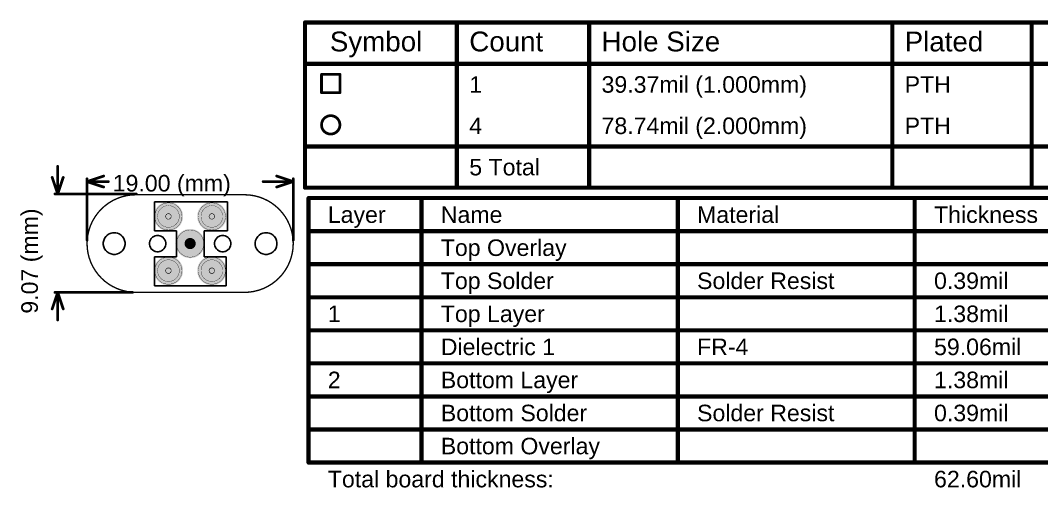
# Model space of a CAD drawing. Header units: inches. Extents: x -9 to 339, y -23 to 21.
# Drawn here: x -8.6 to 85.5, y -22.5 to 20.6 of the extents above; entities that cross this region are included whole.
import ezdxf

# ---------------------------------------------------------------- set-up
doc = ezdxf.new("R2010")
doc.units = ezdxf.units.IN
for name, color, linetype in [('Board_Outline', 216, 'Continuous'), ('Bottom Layer', 5, 'Continuous'), ('Bottom Solder', 6, 'Continuous'), ('Dimension', 76, 'Continuous'), ('Drill Drawing', 1, 'Continuous'), ('Fabrication', 56, 'Continuous'), ('Multi-Layer', 9, 'Continuous'), ('Pad Holes', 156, 'Continuous'), ('Top Layer', 1, 'Continuous'), ('Top Overlay', 2, 'Continuous'), ('Top Solder', 216, 'Continuous')]:
    doc.layers.add(name, color=color, linetype=linetype)
doc.styles.add('Arial', font='', dxfattribs={"height": 0.2})
doc.styles.get('Arial').set_extended_font_data('Arial')

msp = doc.modelspace()

# ---------------------------------------------------------------- hatches: boundary and pattern name
at = {"layer": 'Bottom Layer'}
h = msp.add_hatch(color=5, dxfattribs=at)
edge = h.paths.add_edge_path()
edge.add_arc((5, 2.5), 1.25, 0, 360)
h = msp.add_hatch(color=5, dxfattribs=at)
edge = h.paths.add_edge_path()
edge.add_arc((9, 2.5), 1.25, 0, 360)
h = msp.add_hatch(color=5, dxfattribs=at)
edge = h.paths.add_edge_path()
edge.add_arc((7, 0), 1.25, 0, 360)
h = msp.add_hatch(color=5, dxfattribs=at)
edge = h.paths.add_edge_path()
edge.add_arc((5, -2.5), 1.25, 0, 360)
h = msp.add_hatch(color=5, dxfattribs=at)
edge = h.paths.add_edge_path()
edge.add_arc((9, -2.5), 1.25, 0, 360)
at = {"layer": 'Bottom Solder'}
h = msp.add_hatch(color=6, dxfattribs=at)
edge = h.paths.add_edge_path()
edge.add_arc((5, 2.5), 1.352, 0, 360)
h = msp.add_hatch(color=6, dxfattribs=at)
edge = h.paths.add_edge_path()
edge.add_arc((9, 2.5), 1.352, 0, 360)
h = msp.add_hatch(color=6, dxfattribs=at)
edge = h.paths.add_edge_path()
edge.add_arc((7, 0), 1.352, 0, 360)
h = msp.add_hatch(color=6, dxfattribs=at)
edge = h.paths.add_edge_path()
edge.add_arc((5, -2.5), 1.352, 0, 360)
h = msp.add_hatch(color=6, dxfattribs=at)
edge = h.paths.add_edge_path()
edge.add_arc((9, -2.5), 1.352, 0, 360)
at = {"layer": 'Multi-Layer'}
h = msp.add_hatch(color=9, dxfattribs=at)
edge = h.paths.add_edge_path()
edge.add_arc((5, 2.5), 1.25, 0, 360)
h = msp.add_hatch(color=9, dxfattribs=at)
edge = h.paths.add_edge_path()
edge.add_arc((9, 2.5), 1.25, 0, 360)
h = msp.add_hatch(color=9, dxfattribs=at)
edge = h.paths.add_edge_path()
edge.add_arc((7, 0), 1.25, 0, 360)
h = msp.add_hatch(color=9, dxfattribs=at)
edge = h.paths.add_edge_path()
edge.add_arc((5, -2.5), 1.25, 0, 360)
h = msp.add_hatch(color=9, dxfattribs=at)
edge = h.paths.add_edge_path()
edge.add_arc((9, -2.5), 1.25, 0, 360)
at = {"layer": 'Pad Holes'}
h = msp.add_hatch(color=7, dxfattribs=at)
edge = h.paths.add_edge_path()
edge.add_arc((5, 2.5), 1, 0, 360)
h = msp.add_hatch(color=7, dxfattribs=at)
edge = h.paths.add_edge_path()
edge.add_arc((9, 2.5), 1, 0, 360)
h = msp.add_hatch(color=7, dxfattribs=at)
edge = h.paths.add_edge_path()
edge.add_arc((7, 0), 0.5, 0, 360)
h = msp.add_hatch(color=7, dxfattribs=at)
edge = h.paths.add_edge_path()
edge.add_arc((5, -2.5), 1, 0, 360)
h = msp.add_hatch(color=7, dxfattribs=at)
edge = h.paths.add_edge_path()
edge.add_arc((9, -2.5), 1, 0, 360)
at = {"layer": 'Top Layer'}
h = msp.add_hatch(color=1, dxfattribs=at)
edge = h.paths.add_edge_path()
edge.add_arc((5, 2.5), 1.25, 0, 360)
h = msp.add_hatch(color=1, dxfattribs=at)
edge = h.paths.add_edge_path()
edge.add_arc((9, 2.5), 1.25, 0, 360)
h = msp.add_hatch(color=1, dxfattribs=at)
edge = h.paths.add_edge_path()
edge.add_arc((7, 0), 1.25, 0, 360)
h = msp.add_hatch(color=1, dxfattribs=at)
edge = h.paths.add_edge_path()
edge.add_arc((5, -2.5), 1.25, 0, 360)
h = msp.add_hatch(color=1, dxfattribs=at)
edge = h.paths.add_edge_path()
edge.add_arc((9, -2.5), 1.25, 0, 360)
at = {"layer": 'Top Solder'}
h = msp.add_hatch(color=216, dxfattribs=at)
edge = h.paths.add_edge_path()
edge.add_arc((5, 2.5), 1.352, 0, 360)
h = msp.add_hatch(color=216, dxfattribs=at)
edge = h.paths.add_edge_path()
edge.add_arc((9, 2.5), 1.352, 0, 360)
h = msp.add_hatch(color=216, dxfattribs=at)
edge = h.paths.add_edge_path()
edge.add_arc((7, 0), 1.352, 0, 360)
h = msp.add_hatch(color=216, dxfattribs=at)
edge = h.paths.add_edge_path()
edge.add_arc((5, -2.5), 1.352, 0, 360)
h = msp.add_hatch(color=216, dxfattribs=at)
edge = h.paths.add_edge_path()
edge.add_arc((9, -2.5), 1.352, 0, 360)

# ---------------------------------------------------------------- linework, layer by layer
at = {"layer": 'Board_Outline'}
for points in [[(2, -4.5, 0.127, 0.127, -1), (2, 4.5, 0.127, 0.127, 0)], [(2, 4.5, 0.127, 0.127, 0), (12, 4.5, 0.127, 0.127, 0)], [(12, 4.5, 0.127, 0.127, -1), (12, -4.5, 0.127, 0.127, 0)], [(2, -4.5, 0.127, 0.127, 0), (12, -4.5, 0.127, 0.127, 0)]]:
    msp.add_lwpolyline(points, format="xyseb", dxfattribs=at)
for points in [[(1.968, 4.5, 0.0635, 0.0635, 1), (2.032, 4.5, 0.0635, 0.0635, 1)], [(1.968, 4.5, 0.0635, 0.0635, 1), (2.032, 4.5, 0.0635, 0.0635, 1)], [(11.968, 4.5, 0.0635, 0.0635, 1), (12.032, 4.5, 0.0635, 0.0635, 1)], [(11.968, 4.5, 0.0635, 0.0635, 1), (12.032, 4.5, 0.0635, 0.0635, 1)], [(1, 0, 0.127, 0.127, 1), (-1, 0, 0.127, 0.127, 1)], [(15, 0, 0.127, 0.127, 1), (13, 0, 0.127, 0.127, 1)], [(-1.032, 0, 0.0635, 0.0635, 1), (-0.968, 0, 0.0635, 0.0635, 1)], [(0.968, 0, 0.0635, 0.0635, 1), (1.032, 0, 0.0635, 0.0635, 1)], [(4.75, 0, 0.127, 0.127, 1), (3.25, 0, 0.127, 0.127, 1)], [(3.218, 0, 0.0635, 0.0635, 1), (3.282, 0, 0.0635, 0.0635, 1)], [(4.718, 0, 0.0635, 0.0635, 1), (4.782, 0, 0.0635, 0.0635, 1)], [(10.75, 0, 0.127, 0.127, 1), (9.25, 0, 0.127, 0.127, 1)], [(9.218, 0, 0.0635, 0.0635, 1), (9.282, 0, 0.0635, 0.0635, 1)], [(10.718, 0, 0.0635, 0.0635, 1), (10.782, 0, 0.0635, 0.0635, 1)], [(12.968, 0, 0.0635, 0.0635, 1), (13.032, 0, 0.0635, 0.0635, 1)], [(14.968, 0, 0.0635, 0.0635, 1), (15.032, 0, 0.0635, 0.0635, 1)], [(1.968, -4.5, 0.0635, 0.0635, 1), (2.032, -4.5, 0.0635, 0.0635, 1)], [(1.968, -4.5, 0.0635, 0.0635, 1), (2.032, -4.5, 0.0635, 0.0635, 1)], [(11.968, -4.5, 0.0635, 0.0635, 1), (12.032, -4.5, 0.0635, 0.0635, 1)], [(11.968, -4.5, 0.0635, 0.0635, 1), (12.032, -4.5, 0.0635, 0.0635, 1)]]:
    msp.add_lwpolyline(points, format="xyseb", close=True, dxfattribs=at)
at = {"layer": 'Bottom Layer'}
for p, q in [((10.452, 3.841), (3.721, 3.841)), ((3.721, 3.841), (3.721, 1.174)), ((10.452, 1.174), (10.452, 3.841)), ((3.721, 1.174), (5.753, 1.174)), ((5.753, 1.174), (5.753, -1.239)), ((8.293, -1.239), (8.293, 1.174)), ((8.293, 1.174), (10.452, 1.174)), ((5.753, -1.239), (3.721, -1.239)), ((3.721, -1.239), (3.721, -3.906)), ((10.325, -1.239), (8.293, -1.239)), ((10.325, -3.906), (10.325, -1.239)), ((3.721, -3.906), (10.325, -3.906))]:
    msp.add_line(p, q, dxfattribs=at)
at = {"layer": 'Dimension'}
for points in [[(-5.207, 4.572, 0.254, 0.254, 0), (-5.207, 7.112, 0.254, 0.254, 0)], [(-5.715, 6.096, 0.254, 0.254, 0), (-5.207, 4.572, 0.254, 0.254, 0)], [(-5.207, 4.572, 0.254, 0.254, 0), (-4.699, 6.096, 0.254, 0.254, 0)], [(-2.5, 5.715, 0.254, 0.254, 0), (-0.976, 6.223, 0.254, 0.254, 0)], [(-2.5, 0.318, 0.254, 0.254, 0), (-2.5, 5.969, 0.254, 0.254, 0)], [(-2.5, 5.715, 0.254, 0.254, 0), (-0.542, 5.715, 0.254, 0.254, 0)], [(-2.5, 5.715, 0.254, 0.254, 0), (-0.976, 5.207, 0.254, 0.254, 0)], [(13.729, 5.715, 0.254, 0.254, 0), (16.5, 5.715, 0.254, 0.254, 0)], [(14.976, 6.223, 0.254, 0.254, 0), (16.5, 5.715, 0.254, 0.254, 0)], [(14.976, 5.207, 0.254, 0.254, 0), (16.5, 5.715, 0.254, 0.254, 0)], [(16.5, 0.318, 0.254, 0.254, 0), (16.5, 5.969, 0.254, 0.254, 0)], [(-5.461, 4.572, 0.254, 0.254, 0), (2.032, 4.572, 0.254, 0.254, 0)], [(-5.715, -6.024, 0.254, 0.254, 0), (-5.207, -4.5, 0.254, 0.254, 0)], [(-5.461, -4.5, 0.254, 0.254, 0), (1.683, -4.5, 0.254, 0.254, 0)], [(-5.207, -7.04, 0.254, 0.254, 0), (-5.207, -4.5, 0.254, 0.254, 0)], [(-5.207, -4.5, 0.254, 0.254, 0), (-4.699, -6.024, 0.254, 0.254, 0)]]:
    msp.add_lwpolyline(points, format="xyseb", dxfattribs=at)
for points in [[(-5.27, 7.112, 0.127, 0.127, 1), (-5.144, 7.112, 0.127, 0.127, 1)], [(-5.779, 6.096, 0.127, 0.127, 1), (-5.652, 6.096, 0.127, 0.127, 1)], [(-4.762, 6.096, 0.127, 0.127, 1), (-4.636, 6.096, 0.127, 0.127, 1)], [(-2.564, 5.969, 0.127, 0.127, 1), (-2.437, 5.969, 0.127, 0.127, 1)], [(-2.564, 5.715, 0.127, 0.127, 1), (-2.437, 5.715, 0.127, 0.127, 1)], [(-2.564, 5.715, 0.127, 0.127, 1), (-2.437, 5.715, 0.127, 0.127, 1)], [(-2.564, 5.715, 0.127, 0.127, 1), (-2.437, 5.715, 0.127, 0.127, 1)], [(-1.04, 6.223, 0.127, 0.127, 1), (-0.913, 6.223, 0.127, 0.127, 1)], [(-0.605, 5.715, 0.127, 0.127, 1), (-0.478, 5.715, 0.127, 0.127, 1)], [(13.665, 5.715, 0.127, 0.127, 1), (13.792, 5.715, 0.127, 0.127, 1)], [(14.913, 6.223, 0.127, 0.127, 1), (15.04, 6.223, 0.127, 0.127, 1)], [(16.437, 5.969, 0.127, 0.127, 1), (16.564, 5.969, 0.127, 0.127, 1)], [(16.437, 5.715, 0.127, 0.127, 1), (16.564, 5.715, 0.127, 0.127, 1)], [(16.437, 5.715, 0.127, 0.127, 1), (16.564, 5.715, 0.127, 0.127, 1)], [(16.437, 5.715, 0.127, 0.127, 1), (16.564, 5.715, 0.127, 0.127, 1)], [(-1.04, 5.207, 0.127, 0.127, 1), (-0.913, 5.207, 0.127, 0.127, 1)], [(14.913, 5.207, 0.127, 0.127, 1), (15.04, 5.207, 0.127, 0.127, 1)], [(-5.524, 4.572, 0.127, 0.127, 1), (-5.397, 4.572, 0.127, 0.127, 1)], [(-5.27, 4.572, 0.127, 0.127, 1), (-5.144, 4.572, 0.127, 0.127, 1)], [(-5.27, 4.572, 0.127, 0.127, 1), (-5.144, 4.572, 0.127, 0.127, 1)], [(-5.27, 4.572, 0.127, 0.127, 1), (-5.144, 4.572, 0.127, 0.127, 1)], [(1.968, 4.572, 0.127, 0.127, 1), (2.095, 4.572, 0.127, 0.127, 1)], [(-2.564, 0.318, 0.127, 0.127, 1), (-2.437, 0.318, 0.127, 0.127, 1)], [(16.437, 0.318, 0.127, 0.127, 1), (16.564, 0.318, 0.127, 0.127, 1)], [(-5.524, -4.5, 0.127, 0.127, 1), (-5.397, -4.5, 0.127, 0.127, 1)], [(-5.27, -4.5, 0.127, 0.127, 1), (-5.144, -4.5, 0.127, 0.127, 1)], [(-5.27, -4.5, 0.127, 0.127, 1), (-5.144, -4.5, 0.127, 0.127, 1)], [(-5.27, -4.5, 0.127, 0.127, 1), (-5.144, -4.5, 0.127, 0.127, 1)], [(1.619, -4.5, 0.127, 0.127, 1), (1.746, -4.5, 0.127, 0.127, 1)], [(-5.779, -6.024, 0.127, 0.127, 1), (-5.652, -6.024, 0.127, 0.127, 1)], [(-4.762, -6.024, 0.127, 0.127, 1), (-4.636, -6.024, 0.127, 0.127, 1)], [(-5.27, -7.04, 0.127, 0.127, 1), (-5.144, -7.04, 0.127, 0.127, 1)]]:
    msp.add_lwpolyline(points, format="xyseb", close=True, dxfattribs=at)
at = {"layer": 'Drill Drawing'}
for points in [[(17.59, 20.384, 0.381, 0.381, 0), (338.759, 20.384, 0.381, 0.381, 0)], [(17.59, 5.144, 0.381, 0.381, 0), (17.59, 20.384, 0.381, 0.381, 0)], [(31.582, 5.144, 0.381, 0.381, 0), (31.582, 20.384, 0.381, 0.381, 0)], [(43.771, 5.144, 0.381, 0.381, 0), (43.771, 20.384, 0.381, 0.381, 0)], [(71.703, 5.144, 0.381, 0.381, 0), (71.703, 20.384, 0.381, 0.381, 0)], [(84.552, 5.144, 0.381, 0.381, 0), (84.552, 20.384, 0.381, 0.381, 0)], [(17.59, 16.573, 0.381, 0.381, 0), (338.759, 16.573, 0.381, 0.381, 0)], [(19.108, 15.6, 0.254, 0.254, 0), (20.802, 15.6, 0.254, 0.254, 0)], [(19.108, 13.906, 0.254, 0.254, 0), (19.108, 15.6, 0.254, 0.254, 0)], [(20.802, 13.906, 0.254, 0.254, 0), (20.802, 15.6, 0.254, 0.254, 0)], [(19.108, 13.906, 0.254, 0.254, 0), (20.802, 13.906, 0.254, 0.254, 0)], [(17.59, 8.953, 0.381, 0.381, 0), (338.759, 8.953, 0.381, 0.381, 0)], [(17.59, 5.144, 0.381, 0.381, 0), (338.759, 5.144, 0.381, 0.381, 0)], [(6.746, 0.254, 0.0508, 0.0508, 0), (7.254, 0.254, 0.0508, 0.0508, 0)], [(6.746, -0.254, 0.0508, 0.0508, 0), (6.746, 0.254, 0.0508, 0.0508, 0)], [(7.254, -0.254, 0.0508, 0.0508, 0), (7.254, 0.254, 0.0508, 0.0508, 0)], [(6.746, -0.254, 0.0508, 0.0508, 0), (7.254, -0.254, 0.0508, 0.0508, 0)]]:
    msp.add_lwpolyline(points, format="xyseb", dxfattribs=at)
for points in [[(17.494, 20.384, 0.191, 0.191, 1), (17.685, 20.384, 0.191, 0.191, 1)], [(17.494, 20.384, 0.191, 0.191, 1), (17.685, 20.384, 0.191, 0.191, 1)], [(31.486, 20.384, 0.191, 0.191, 1), (31.677, 20.384, 0.191, 0.191, 1)], [(43.675, 20.384, 0.191, 0.191, 1), (43.866, 20.384, 0.191, 0.191, 1)], [(71.607, 20.384, 0.191, 0.191, 1), (71.798, 20.384, 0.191, 0.191, 1)], [(84.457, 20.384, 0.191, 0.191, 1), (84.647, 20.384, 0.191, 0.191, 1)], [(17.494, 16.573, 0.191, 0.191, 1), (17.685, 16.573, 0.191, 0.191, 1)], [(19.045, 15.6, 0.127, 0.127, 1), (19.172, 15.6, 0.127, 0.127, 1)], [(19.045, 15.6, 0.127, 0.127, 1), (19.172, 15.6, 0.127, 0.127, 1)], [(20.738, 15.6, 0.127, 0.127, 1), (20.865, 15.6, 0.127, 0.127, 1)], [(20.738, 15.6, 0.127, 0.127, 1), (20.865, 15.6, 0.127, 0.127, 1)], [(19.045, 13.906, 0.127, 0.127, 1), (19.172, 13.906, 0.127, 0.127, 1)], [(19.045, 13.906, 0.127, 0.127, 1), (19.172, 13.906, 0.127, 0.127, 1)], [(20.738, 13.906, 0.127, 0.127, 1), (20.865, 13.906, 0.127, 0.127, 1)], [(20.738, 13.906, 0.127, 0.127, 1), (20.865, 13.906, 0.127, 0.127, 1)], [(20.802, 10.943, 0.254, 0.254, 1), (19.108, 10.943, 0.254, 0.254, 1)], [(19.045, 10.943, 0.127, 0.127, 1), (19.172, 10.943, 0.127, 0.127, 1)], [(20.738, 10.943, 0.127, 0.127, 1), (20.865, 10.943, 0.127, 0.127, 1)], [(17.494, 8.953, 0.191, 0.191, 1), (17.685, 8.953, 0.191, 0.191, 1)], [(17.494, 5.144, 0.191, 0.191, 1), (17.685, 5.144, 0.191, 0.191, 1)], [(17.494, 5.144, 0.191, 0.191, 1), (17.685, 5.144, 0.191, 0.191, 1)], [(31.486, 5.144, 0.191, 0.191, 1), (31.677, 5.144, 0.191, 0.191, 1)], [(43.675, 5.144, 0.191, 0.191, 1), (43.866, 5.144, 0.191, 0.191, 1)], [(71.607, 5.144, 0.191, 0.191, 1), (71.798, 5.144, 0.191, 0.191, 1)], [(84.457, 5.144, 0.191, 0.191, 1), (84.647, 5.144, 0.191, 0.191, 1)], [(5.254, 2.5, 0.0508, 0.0508, 1), (4.746, 2.5, 0.0508, 0.0508, 1)], [(4.733, 2.5, 0.0254, 0.0254, 1), (4.759, 2.5, 0.0254, 0.0254, 1)], [(5.241, 2.5, 0.0254, 0.0254, 1), (5.267, 2.5, 0.0254, 0.0254, 1)], [(9.254, 2.5, 0.0508, 0.0508, 1), (8.746, 2.5, 0.0508, 0.0508, 1)], [(8.733, 2.5, 0.0254, 0.0254, 1), (8.759, 2.5, 0.0254, 0.0254, 1)], [(9.241, 2.5, 0.0254, 0.0254, 1), (9.267, 2.5, 0.0254, 0.0254, 1)], [(6.733, 0.254, 0.0254, 0.0254, 1), (6.759, 0.254, 0.0254, 0.0254, 1)], [(6.733, 0.254, 0.0254, 0.0254, 1), (6.759, 0.254, 0.0254, 0.0254, 1)], [(7.241, 0.254, 0.0254, 0.0254, 1), (7.267, 0.254, 0.0254, 0.0254, 1)], [(7.241, 0.254, 0.0254, 0.0254, 1), (7.267, 0.254, 0.0254, 0.0254, 1)], [(6.733, -0.254, 0.0254, 0.0254, 1), (6.759, -0.254, 0.0254, 0.0254, 1)], [(6.733, -0.254, 0.0254, 0.0254, 1), (6.759, -0.254, 0.0254, 0.0254, 1)], [(7.241, -0.254, 0.0254, 0.0254, 1), (7.267, -0.254, 0.0254, 0.0254, 1)], [(7.241, -0.254, 0.0254, 0.0254, 1), (7.267, -0.254, 0.0254, 0.0254, 1)], [(5.254, -2.5, 0.0508, 0.0508, 1), (4.746, -2.5, 0.0508, 0.0508, 1)], [(4.733, -2.5, 0.0254, 0.0254, 1), (4.759, -2.5, 0.0254, 0.0254, 1)], [(5.241, -2.5, 0.0254, 0.0254, 1), (5.267, -2.5, 0.0254, 0.0254, 1)], [(9.254, -2.5, 0.0508, 0.0508, 1), (8.746, -2.5, 0.0508, 0.0508, 1)], [(8.733, -2.5, 0.0254, 0.0254, 1), (8.759, -2.5, 0.0254, 0.0254, 1)], [(9.241, -2.5, 0.0254, 0.0254, 1), (9.267, -2.5, 0.0254, 0.0254, 1)]]:
    msp.add_lwpolyline(points, format="xyseb", close=True, dxfattribs=at)
at = {"layer": 'Fabrication'}
for points in [[(17.909, -20.193, 0.381, 0.381, 0), (17.909, 4.191, 0.381, 0.381, 0)], [(17.909, 4.191, 0.381, 0.381, 0), (133.195, 4.191, 0.381, 0.381, 0)], [(28.321, -20.193, 0.381, 0.381, 0), (28.321, 4.191, 0.381, 0.381, 0)], [(51.937, -20.193, 0.381, 0.381, 0), (51.937, 4.191, 0.381, 0.381, 0)], [(73.775, -20.193, 0.381, 0.381, 0), (73.775, 4.191, 0.381, 0.381, 0)], [(17.909, 1.143, 0.381, 0.381, 0), (133.195, 1.143, 0.381, 0.381, 0)], [(17.909, -1.905, 0.381, 0.381, 0), (28.321, -1.905, 0.381, 0.381, 0)], [(28.321, -1.905, 0.381, 0.381, 0), (51.937, -1.905, 0.381, 0.381, 0)], [(51.937, -1.905, 0.381, 0.381, 0), (73.775, -1.905, 0.381, 0.381, 0)], [(73.775, -1.905, 0.381, 0.381, 0), (90.28, -1.905, 0.381, 0.381, 0)], [(17.909, -4.953, 0.381, 0.381, 0), (28.321, -4.953, 0.381, 0.381, 0)], [(28.321, -4.953, 0.381, 0.381, 0), (51.937, -4.953, 0.381, 0.381, 0)], [(51.937, -4.953, 0.381, 0.381, 0), (73.775, -4.953, 0.381, 0.381, 0)], [(73.775, -4.953, 0.381, 0.381, 0), (90.28, -4.953, 0.381, 0.381, 0)], [(17.909, -8.001, 0.381, 0.381, 0), (28.321, -8.001, 0.381, 0.381, 0)], [(28.321, -8.001, 0.381, 0.381, 0), (51.937, -8.001, 0.381, 0.381, 0)], [(51.937, -8.001, 0.381, 0.381, 0), (73.775, -8.001, 0.381, 0.381, 0)], [(73.775, -8.001, 0.381, 0.381, 0), (90.28, -8.001, 0.381, 0.381, 0)], [(17.909, -11.049, 0.381, 0.381, 0), (28.321, -11.049, 0.381, 0.381, 0)], [(28.321, -11.049, 0.381, 0.381, 0), (51.937, -11.049, 0.381, 0.381, 0)], [(51.937, -11.049, 0.381, 0.381, 0), (73.775, -11.049, 0.381, 0.381, 0)], [(73.775, -11.049, 0.381, 0.381, 0), (90.28, -11.049, 0.381, 0.381, 0)], [(17.909, -14.097, 0.381, 0.381, 0), (28.321, -14.097, 0.381, 0.381, 0)], [(28.321, -14.097, 0.381, 0.381, 0), (51.937, -14.097, 0.381, 0.381, 0)], [(51.937, -14.097, 0.381, 0.381, 0), (73.775, -14.097, 0.381, 0.381, 0)], [(73.775, -14.097, 0.381, 0.381, 0), (90.28, -14.097, 0.381, 0.381, 0)], [(17.909, -17.145, 0.381, 0.381, 0), (28.321, -17.145, 0.381, 0.381, 0)], [(28.321, -17.145, 0.381, 0.381, 0), (51.937, -17.145, 0.381, 0.381, 0)], [(51.937, -17.145, 0.381, 0.381, 0), (73.775, -17.145, 0.381, 0.381, 0)], [(73.775, -17.145, 0.381, 0.381, 0), (90.28, -17.145, 0.381, 0.381, 0)], [(17.909, -20.193, 0.381, 0.381, 0), (28.321, -20.193, 0.381, 0.381, 0)], [(28.321, -20.193, 0.381, 0.381, 0), (51.937, -20.193, 0.381, 0.381, 0)], [(51.937, -20.193, 0.381, 0.381, 0), (73.775, -20.193, 0.381, 0.381, 0)], [(73.775, -20.193, 0.381, 0.381, 0), (90.28, -20.193, 0.381, 0.381, 0)]]:
    msp.add_lwpolyline(points, format="xyseb", dxfattribs=at)
for points in [[(17.814, 4.191, 0.191, 0.191, 1), (18.004, 4.191, 0.191, 0.191, 1)], [(17.814, 4.191, 0.191, 0.191, 1), (18.004, 4.191, 0.191, 0.191, 1)], [(28.226, 4.191, 0.191, 0.191, 1), (28.416, 4.191, 0.191, 0.191, 1)], [(51.841, 4.191, 0.191, 0.191, 1), (52.032, 4.191, 0.191, 0.191, 1)], [(73.679, 4.191, 0.191, 0.191, 1), (73.87, 4.191, 0.191, 0.191, 1)], [(17.814, 1.143, 0.191, 0.191, 1), (18.004, 1.143, 0.191, 0.191, 1)], [(17.814, -1.905, 0.191, 0.191, 1), (18.004, -1.905, 0.191, 0.191, 1)], [(28.226, -1.905, 0.191, 0.191, 1), (28.416, -1.905, 0.191, 0.191, 1)], [(28.226, -1.905, 0.191, 0.191, 1), (28.416, -1.905, 0.191, 0.191, 1)], [(51.841, -1.905, 0.191, 0.191, 1), (52.032, -1.905, 0.191, 0.191, 1)], [(51.841, -1.905, 0.191, 0.191, 1), (52.032, -1.905, 0.191, 0.191, 1)], [(73.679, -1.905, 0.191, 0.191, 1), (73.87, -1.905, 0.191, 0.191, 1)], [(73.679, -1.905, 0.191, 0.191, 1), (73.87, -1.905, 0.191, 0.191, 1)], [(17.814, -4.953, 0.191, 0.191, 1), (18.004, -4.953, 0.191, 0.191, 1)], [(28.226, -4.953, 0.191, 0.191, 1), (28.416, -4.953, 0.191, 0.191, 1)], [(28.226, -4.953, 0.191, 0.191, 1), (28.416, -4.953, 0.191, 0.191, 1)], [(51.841, -4.953, 0.191, 0.191, 1), (52.032, -4.953, 0.191, 0.191, 1)], [(51.841, -4.953, 0.191, 0.191, 1), (52.032, -4.953, 0.191, 0.191, 1)], [(73.679, -4.953, 0.191, 0.191, 1), (73.87, -4.953, 0.191, 0.191, 1)], [(73.679, -4.953, 0.191, 0.191, 1), (73.87, -4.953, 0.191, 0.191, 1)], [(17.814, -8.001, 0.191, 0.191, 1), (18.004, -8.001, 0.191, 0.191, 1)], [(28.226, -8.001, 0.191, 0.191, 1), (28.416, -8.001, 0.191, 0.191, 1)], [(28.226, -8.001, 0.191, 0.191, 1), (28.416, -8.001, 0.191, 0.191, 1)], [(51.841, -8.001, 0.191, 0.191, 1), (52.032, -8.001, 0.191, 0.191, 1)], [(51.841, -8.001, 0.191, 0.191, 1), (52.032, -8.001, 0.191, 0.191, 1)], [(73.679, -8.001, 0.191, 0.191, 1), (73.87, -8.001, 0.191, 0.191, 1)], [(73.679, -8.001, 0.191, 0.191, 1), (73.87, -8.001, 0.191, 0.191, 1)], [(17.814, -11.049, 0.191, 0.191, 1), (18.004, -11.049, 0.191, 0.191, 1)], [(28.226, -11.049, 0.191, 0.191, 1), (28.416, -11.049, 0.191, 0.191, 1)], [(28.226, -11.049, 0.191, 0.191, 1), (28.416, -11.049, 0.191, 0.191, 1)], [(51.841, -11.049, 0.191, 0.191, 1), (52.032, -11.049, 0.191, 0.191, 1)], [(51.841, -11.049, 0.191, 0.191, 1), (52.032, -11.049, 0.191, 0.191, 1)], [(73.679, -11.049, 0.191, 0.191, 1), (73.87, -11.049, 0.191, 0.191, 1)], [(73.679, -11.049, 0.191, 0.191, 1), (73.87, -11.049, 0.191, 0.191, 1)], [(17.814, -14.097, 0.191, 0.191, 1), (18.004, -14.097, 0.191, 0.191, 1)], [(28.226, -14.097, 0.191, 0.191, 1), (28.416, -14.097, 0.191, 0.191, 1)], [(28.226, -14.097, 0.191, 0.191, 1), (28.416, -14.097, 0.191, 0.191, 1)], [(51.841, -14.097, 0.191, 0.191, 1), (52.032, -14.097, 0.191, 0.191, 1)], [(51.841, -14.097, 0.191, 0.191, 1), (52.032, -14.097, 0.191, 0.191, 1)], [(73.679, -14.097, 0.191, 0.191, 1), (73.87, -14.097, 0.191, 0.191, 1)], [(73.679, -14.097, 0.191, 0.191, 1), (73.87, -14.097, 0.191, 0.191, 1)], [(17.814, -17.145, 0.191, 0.191, 1), (18.004, -17.145, 0.191, 0.191, 1)], [(28.226, -17.145, 0.191, 0.191, 1), (28.416, -17.145, 0.191, 0.191, 1)], [(28.226, -17.145, 0.191, 0.191, 1), (28.416, -17.145, 0.191, 0.191, 1)], [(51.841, -17.145, 0.191, 0.191, 1), (52.032, -17.145, 0.191, 0.191, 1)], [(51.841, -17.145, 0.191, 0.191, 1), (52.032, -17.145, 0.191, 0.191, 1)], [(73.679, -17.145, 0.191, 0.191, 1), (73.87, -17.145, 0.191, 0.191, 1)], [(73.679, -17.145, 0.191, 0.191, 1), (73.87, -17.145, 0.191, 0.191, 1)], [(17.814, -20.193, 0.191, 0.191, 1), (18.004, -20.193, 0.191, 0.191, 1)], [(17.814, -20.193, 0.191, 0.191, 1), (18.004, -20.193, 0.191, 0.191, 1)], [(28.226, -20.193, 0.191, 0.191, 1), (28.416, -20.193, 0.191, 0.191, 1)], [(28.226, -20.193, 0.191, 0.191, 1), (28.416, -20.193, 0.191, 0.191, 1)], [(28.226, -20.193, 0.191, 0.191, 1), (28.416, -20.193, 0.191, 0.191, 1)], [(51.841, -20.193, 0.191, 0.191, 1), (52.032, -20.193, 0.191, 0.191, 1)], [(51.841, -20.193, 0.191, 0.191, 1), (52.032, -20.193, 0.191, 0.191, 1)], [(51.841, -20.193, 0.191, 0.191, 1), (52.032, -20.193, 0.191, 0.191, 1)], [(73.679, -20.193, 0.191, 0.191, 1), (73.87, -20.193, 0.191, 0.191, 1)], [(73.679, -20.193, 0.191, 0.191, 1), (73.87, -20.193, 0.191, 0.191, 1)], [(73.679, -20.193, 0.191, 0.191, 1), (73.87, -20.193, 0.191, 0.191, 1)]]:
    msp.add_lwpolyline(points, format="xyseb", close=True, dxfattribs=at)
at = {"layer": 'Multi-Layer'}
for p, q in [((-0.292, 0.962), (-0.474, 0.886)), ((-0.098, 1), (-0.292, 0.962)), ((0, 1), (-0.098, 1)), ((0.098, 1), (0, 1)), ((0.292, 0.962), (0.098, 1)), ((0.474, 0.886), (0.292, 0.962)), ((13.708, 0.962), (13.526, 0.886)), ((13.902, 1), (13.708, 0.962)), ((14, 1), (13.902, 1)), ((14.098, 1), (14, 1)), ((14.292, 0.962), (14.098, 1)), ((14.474, 0.886), (14.292, 0.962)), ((-0.962, 0.292), (-1, 0.098)), ((-1, 0.098), (-1, 0)), ((-1, 0), (-1, 0)), ((-1, 0), (-1, -0.098)), ((-0.886, 0.474), (-0.962, 0.292)), ((-0.777, 0.637), (-0.886, 0.474)), ((-0.637, 0.777), (-0.777, 0.637)), ((-0.474, 0.886), (-0.637, 0.777)), ((0.637, 0.777), (0.474, 0.886)), ((0.777, 0.637), (0.637, 0.777)), ((0.886, 0.474), (0.777, 0.637)), ((0.962, 0.292), (0.886, 0.474)), ((1, 0.098), (0.962, 0.292)), ((1, 0), (1, 0.098)), ((1, -0.098), (1, 0)), ((3.279, 0.219), (3.25, 0.074)), ((3.25, 0.074), (3.25, 0)), ((3.25, 0), (3.25, 0)), ((3.25, 0), (3.25, -0.074)), ((3.335, 0.355), (3.279, 0.219)), ((3.417, 0.478), (3.335, 0.355)), ((3.522, 0.583), (3.417, 0.478)), ((3.645, 0.665), (3.522, 0.583)), ((3.781, 0.721), (3.645, 0.665)), ((3.926, 0.75), (3.781, 0.721)), ((4, 0.75), (3.926, 0.75)), ((4.074, 0.75), (4, 0.75)), ((4.219, 0.721), (4.074, 0.75)), ((4.355, 0.665), (4.219, 0.721)), ((4.478, 0.583), (4.355, 0.665)), ((4.583, 0.478), (4.478, 0.583)), ((4.665, 0.355), (4.583, 0.478)), ((4.721, 0.219), (4.665, 0.355)), ((4.75, 0.074), (4.721, 0.219)), ((4.75, 0), (4.75, 0.074)), ((4.75, -0.074), (4.75, 0)), ((9.279, 0.219), (9.25, 0.074)), ((9.25, 0.074), (9.25, 0)), ((9.25, 0), (9.25, 0)), ((9.25, 0), (9.25, -0.074)), ((9.335, 0.355), (9.279, 0.219)), ((9.417, 0.478), (9.335, 0.355)), ((9.522, 0.583), (9.417, 0.478)), ((9.645, 0.665), (9.522, 0.583)), ((9.781, 0.721), (9.645, 0.665)), ((9.926, 0.75), (9.781, 0.721)), ((10, 0.75), (9.926, 0.75)), ((10.074, 0.75), (10, 0.75)), ((10.219, 0.721), (10.074, 0.75)), ((10.355, 0.665), (10.219, 0.721)), ((10.478, 0.583), (10.355, 0.665)), ((10.583, 0.478), (10.478, 0.583)), ((10.665, 0.355), (10.583, 0.478)), ((10.721, 0.219), (10.665, 0.355)), ((10.75, 0.074), (10.721, 0.219)), ((10.75, 0), (10.75, 0.074)), ((10.75, -0.074), (10.75, 0)), ((13.038, 0.292), (13, 0.098)), ((13, 0.098), (13, 0)), ((13, 0), (13, 0)), ((13, 0), (13, -0.098)), ((13.114, 0.474), (13.038, 0.292)), ((13.223, 0.637), (13.114, 0.474)), ((13.363, 0.777), (13.223, 0.637)), ((13.526, 0.886), (13.363, 0.777)), ((14.637, 0.777), (14.474, 0.886)), ((14.777, 0.637), (14.637, 0.777)), ((14.886, 0.474), (14.777, 0.637)), ((14.962, 0.292), (14.886, 0.474)), ((15, 0.098), (14.962, 0.292)), ((15, 0), (15, 0.098)), ((15, -0.098), (15, 0)), ((-1, -0.098), (-0.962, -0.292)), ((-0.962, -0.292), (-0.886, -0.474)), ((-0.886, -0.474), (-0.777, -0.637)), ((-0.777, -0.637), (-0.637, -0.777)), ((-0.637, -0.777), (-0.474, -0.886)), ((-0.474, -0.886), (-0.292, -0.962)), ((0.292, -0.962), (0.474, -0.886)), ((0.474, -0.886), (0.637, -0.777)), ((0.637, -0.777), (0.777, -0.637)), ((0.777, -0.637), (0.886, -0.474)), ((0.886, -0.474), (0.962, -0.292)), ((0.962, -0.292), (1, -0.098)), ((3.25, -0.074), (3.279, -0.219)), ((3.279, -0.219), (3.335, -0.355)), ((3.335, -0.355), (3.417, -0.478)), ((3.417, -0.478), (3.522, -0.583)), ((3.522, -0.583), (3.645, -0.665)), ((3.645, -0.665), (3.781, -0.721)), ((3.781, -0.721), (3.926, -0.75)), ((3.926, -0.75), (4, -0.75)), ((4, -0.75), (4.074, -0.75)), ((4.074, -0.75), (4.219, -0.721)), ((4.219, -0.721), (4.355, -0.665)), ((4.355, -0.665), (4.478, -0.583)), ((4.478, -0.583), (4.583, -0.478)), ((4.583, -0.478), (4.665, -0.355)), ((4.665, -0.355), (4.721, -0.219)), ((4.721, -0.219), (4.75, -0.074)), ((9.25, -0.074), (9.279, -0.219)), ((9.279, -0.219), (9.335, -0.355)), ((9.335, -0.355), (9.417, -0.478)), ((9.417, -0.478), (9.522, -0.583)), ((9.522, -0.583), (9.645, -0.665)), ((9.645, -0.665), (9.781, -0.721)), ((9.781, -0.721), (9.926, -0.75)), ((9.926, -0.75), (10, -0.75)), ((10, -0.75), (10.074, -0.75)), ((10.074, -0.75), (10.219, -0.721)), ((10.219, -0.721), (10.355, -0.665)), ((10.355, -0.665), (10.478, -0.583)), ((10.478, -0.583), (10.583, -0.478)), ((10.583, -0.478), (10.665, -0.355)), ((10.665, -0.355), (10.721, -0.219)), ((10.721, -0.219), (10.75, -0.074)), ((13, -0.098), (13.038, -0.292)), ((13.038, -0.292), (13.114, -0.474)), ((13.114, -0.474), (13.223, -0.637)), ((13.223, -0.637), (13.363, -0.777)), ((13.363, -0.777), (13.526, -0.886)), ((13.526, -0.886), (13.708, -0.962)), ((14.292, -0.962), (14.474, -0.886)), ((14.474, -0.886), (14.637, -0.777)), ((14.637, -0.777), (14.777, -0.637)), ((14.777, -0.637), (14.886, -0.474)), ((14.886, -0.474), (14.962, -0.292)), ((14.962, -0.292), (15, -0.098)), ((-0.292, -0.962), (-0.098, -1)), ((-0.098, -1), (0, -1)), ((0, -1), (0.098, -1)), ((0.098, -1), (0.292, -0.962)), ((13.708, -0.962), (13.902, -1)), ((13.902, -1), (14, -1)), ((14, -1), (14.098, -1)), ((14.098, -1), (14.292, -0.962))]:
    msp.add_line(p, q, dxfattribs=at)
at = {"layer": 'Top Layer'}
for p, q in [((10.452, 3.841), (3.721, 3.841)), ((3.721, 3.841), (3.721, 1.174)), ((10.452, 1.174), (10.452, 3.841)), ((3.721, 1.174), (5.753, 1.174)), ((5.753, 1.174), (5.753, -1.239)), ((8.293, -1.239), (8.293, 1.174)), ((8.293, 1.174), (10.452, 1.174)), ((5.753, -1.239), (3.721, -1.239)), ((3.721, -1.239), (3.721, -3.906)), ((10.325, -1.239), (8.293, -1.239)), ((10.325, -3.906), (10.325, -1.239)), ((3.721, -3.906), (10.325, -3.906))]:
    msp.add_line(p, q, dxfattribs=at)
at = {"layer": 'Top Overlay'}
for points in [[(6.25, 2.5, 0.0254, 0.0254, 1), (3.75, 2.5, 0.0254, 0.0254, 1)], [(6.25, 2.5, 0.0254, 0.0254, 1), (3.75, 2.5, 0.0254, 0.0254, 1)], [(6, 2.5, 0.0254, 0.0254, 1), (4, 2.5, 0.0254, 0.0254, 1)], [(10.25, 2.5, 0.0254, 0.0254, 1), (7.75, 2.5, 0.0254, 0.0254, 1)], [(10.25, 2.5, 0.0254, 0.0254, 1), (7.75, 2.5, 0.0254, 0.0254, 1)], [(10, 2.5, 0.0254, 0.0254, 1), (8, 2.5, 0.0254, 0.0254, 1)], [(3.744, 2.5, 0.0127, 0.0127, 1), (3.756, 2.5, 0.0127, 0.0127, 1)], [(3.744, 2.5, 0.0127, 0.0127, 1), (3.756, 2.5, 0.0127, 0.0127, 1)], [(3.994, 2.5, 0.0127, 0.0127, 1), (4.006, 2.5, 0.0127, 0.0127, 1)], [(5.994, 2.5, 0.0127, 0.0127, 1), (6.006, 2.5, 0.0127, 0.0127, 1)], [(6.244, 2.5, 0.0127, 0.0127, 1), (6.256, 2.5, 0.0127, 0.0127, 1)], [(6.244, 2.5, 0.0127, 0.0127, 1), (6.256, 2.5, 0.0127, 0.0127, 1)], [(7.744, 2.5, 0.0127, 0.0127, 1), (7.756, 2.5, 0.0127, 0.0127, 1)], [(7.744, 2.5, 0.0127, 0.0127, 1), (7.756, 2.5, 0.0127, 0.0127, 1)], [(7.994, 2.5, 0.0127, 0.0127, 1), (8.006, 2.5, 0.0127, 0.0127, 1)], [(9.994, 2.5, 0.0127, 0.0127, 1), (10.006, 2.5, 0.0127, 0.0127, 1)], [(10.244, 2.5, 0.0127, 0.0127, 1), (10.256, 2.5, 0.0127, 0.0127, 1)], [(10.244, 2.5, 0.0127, 0.0127, 1), (10.256, 2.5, 0.0127, 0.0127, 1)], [(8.25, 0, 0.0254, 0.0254, 1), (5.75, 0, 0.0254, 0.0254, 1)], [(8.25, 0, 0.0254, 0.0254, 1), (5.75, 0, 0.0254, 0.0254, 1)], [(5.744, 0, 0.0127, 0.0127, 1), (5.756, 0, 0.0127, 0.0127, 1)], [(5.744, 0, 0.0127, 0.0127, 1), (5.756, 0, 0.0127, 0.0127, 1)], [(7.5, 0, 0.0254, 0.0254, 1), (6.5, 0, 0.0254, 0.0254, 1)], [(6.494, 0, 0.0127, 0.0127, 1), (6.506, 0, 0.0127, 0.0127, 1)], [(7.494, 0, 0.0127, 0.0127, 1), (7.506, 0, 0.0127, 0.0127, 1)], [(8.244, 0, 0.0127, 0.0127, 1), (8.256, 0, 0.0127, 0.0127, 1)], [(8.244, 0, 0.0127, 0.0127, 1), (8.256, 0, 0.0127, 0.0127, 1)], [(6.25, -2.5, 0.0254, 0.0254, 1), (3.75, -2.5, 0.0254, 0.0254, 1)], [(6.25, -2.5, 0.0254, 0.0254, 1), (3.75, -2.5, 0.0254, 0.0254, 1)], [(6, -2.5, 0.0254, 0.0254, 1), (4, -2.5, 0.0254, 0.0254, 1)], [(10.25, -2.5, 0.0254, 0.0254, 1), (7.75, -2.5, 0.0254, 0.0254, 1)], [(10.25, -2.5, 0.0254, 0.0254, 1), (7.75, -2.5, 0.0254, 0.0254, 1)], [(10, -2.5, 0.0254, 0.0254, 1), (8, -2.5, 0.0254, 0.0254, 1)], [(3.744, -2.5, 0.0127, 0.0127, 1), (3.756, -2.5, 0.0127, 0.0127, 1)], [(3.744, -2.5, 0.0127, 0.0127, 1), (3.756, -2.5, 0.0127, 0.0127, 1)], [(3.994, -2.5, 0.0127, 0.0127, 1), (4.006, -2.5, 0.0127, 0.0127, 1)], [(5.994, -2.5, 0.0127, 0.0127, 1), (6.006, -2.5, 0.0127, 0.0127, 1)], [(6.244, -2.5, 0.0127, 0.0127, 1), (6.256, -2.5, 0.0127, 0.0127, 1)], [(6.244, -2.5, 0.0127, 0.0127, 1), (6.256, -2.5, 0.0127, 0.0127, 1)], [(7.744, -2.5, 0.0127, 0.0127, 1), (7.756, -2.5, 0.0127, 0.0127, 1)], [(7.744, -2.5, 0.0127, 0.0127, 1), (7.756, -2.5, 0.0127, 0.0127, 1)], [(7.994, -2.5, 0.0127, 0.0127, 1), (8.006, -2.5, 0.0127, 0.0127, 1)], [(9.994, -2.5, 0.0127, 0.0127, 1), (10.006, -2.5, 0.0127, 0.0127, 1)], [(10.244, -2.5, 0.0127, 0.0127, 1), (10.256, -2.5, 0.0127, 0.0127, 1)], [(10.244, -2.5, 0.0127, 0.0127, 1), (10.256, -2.5, 0.0127, 0.0127, 1)]]:
    msp.add_lwpolyline(points, format="xyseb", close=True, dxfattribs=at)

# ---------------------------------------------------------------- texts
at = {"layer": 'Dimension', "style": 'Arial'}
msp.add_text('19.00 (mm)', height=1.524, dxfattribs=at).set_placement((-0.135, 4.801))
msp.add_text('9.07 (mm)', height=1.524, rotation=90, dxfattribs=at).set_placement((-7.035, -6.464))
at = {"layer": 'Drill Drawing', "style": 'Arial'}
for s, height, p in [('Symbol', 1.8288, (19.875, 17.716)), ('Count', 1.8288, (32.725, 17.716)), ('Hole Size', 1.8288, (44.914, 17.716)), ('Plated', 1.8288, (72.846, 17.716)), ('1', 1.524, (32.725, 13.906)), ('39.37mil (1.000mm)', 1.524, (44.914, 13.906)), ('PTH', 1.524, (72.846, 13.906)), ('4', 1.524, (32.725, 10.097)), ('78.74mil (2.000mm)', 1.524, (44.914, 10.097)), ('PTH', 1.524, (72.846, 10.097)), ('5 Total', 1.524, (32.725, 6.286))]:
    msp.add_text(s, height=height, dxfattribs=at).set_placement(p)
at = {"layer": 'Fabrication', "style": 'Arial'}
for s, p in [('Layer', (19.687, 1.905)), ('Name', (30.099, 1.905)), ('Material', (53.715, 1.905)), ('Thickness', (75.553, 1.905)), ('Top Overlay', (30.099, -1.143)), ('Top Solder', (30.099, -4.191)), ('Solder Resist', (53.715, -4.191)), ('0.39mil', (75.553, -4.191)), ('1.38mil', (75.553, -7.239)), ('1', (19.687, -7.239)), ('Top Layer', (30.099, -7.239)), ('Dielectric 1', (30.099, -10.287)), ('FR-4', (53.715, -10.287)), ('59.06mil', (75.553, -10.287)), ('2', (19.687, -13.335)), ('Bottom Layer', (30.099, -13.335)), ('1.38mil', (75.553, -13.335)), ('Bottom Solder', (30.099, -16.383)), ('Solder Resist', (53.715, -16.383)), ('0.39mil', (75.553, -16.383)), ('Bottom Overlay', (30.099, -19.431)), ('Total board thickness:', (19.687, -22.479)), ('62.60mil', (75.553, -22.479))]:
    msp.add_text(s, height=1.524, dxfattribs=at).set_placement(p)

doc.saveas('drawing.dxf')
